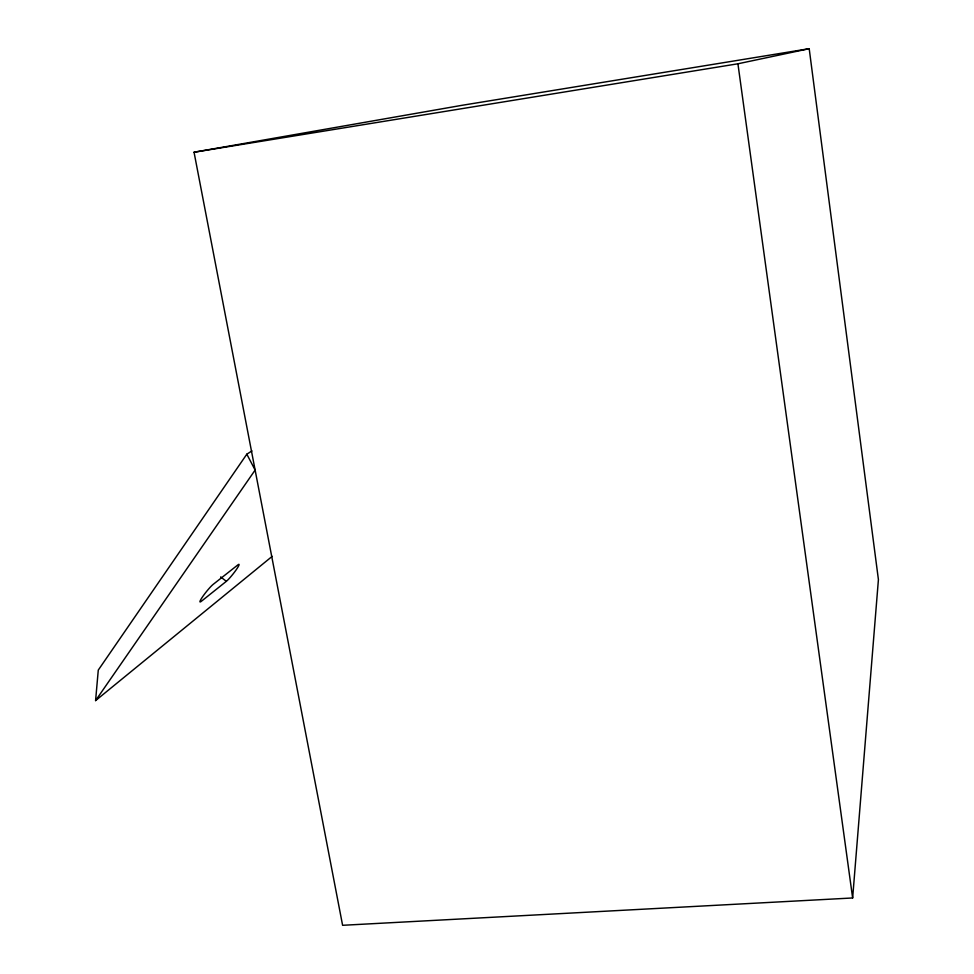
<?xml version="1.0" encoding="UTF-8"?>
<svg xmlns="http://www.w3.org/2000/svg" width="974" height="974" viewBox="0 0 974 974"><rect width="100%" height="100%" fill="white"/><g stroke="black" fill="none" stroke-linecap="round" stroke-linejoin="round"><path stroke-width="1.46" d="M852.64 897.967L878.414 579.591L809.199 48.7L461.859 105.338L194.045 152.224L342.604 925.3L852.64 897.967L737.927 63.785L809.199 48.7M272.184 556.361L95.586 700.598L98.277 670.088L246.824 454.188L251.962 450.925M95.586 700.598L255.127 470.077L246.824 454.188M226.345 581.32L201.326 601.311A11.615 1.388 -51.5 0 1 202.945 596.258A11.615 1.388 -51.5 0 1 213.184 584.363L237.887 564.896A11.189 1.303 -51.6 0 1 236.085 569.96A11.189 1.303 -51.6 0 1 226.345 581.32L220.66 576.937M194.045 152.224L737.927 63.785"/></g></svg>
